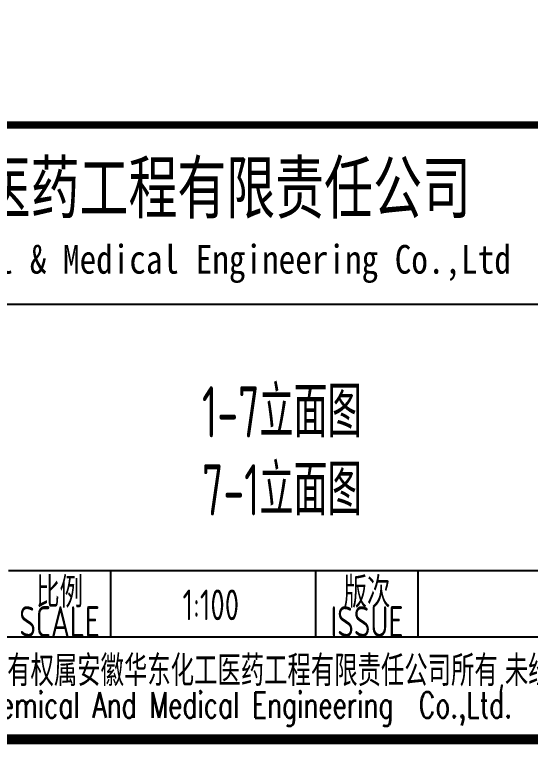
# Model space of a CAD drawing. Extents: x 4414382 to 4540065, y -615151 to -235742.
# Drawn here: x 4518623 to 4523657, y -547694 to -540566 of the extents above; entities that cross this region are included whole.
import ezdxf
from ezdxf.enums import TextEntityAlignment as Align

# ---------------------------------------------------------------- set-up
doc = ezdxf.new("R2010")
doc.units = 0
doc.header["$LTSCALE"] = 1000
doc.header["$MEASUREMENT"] = 0
doc.layers.get('0').update_dxf_attribs({"linetype": 'CONTINUOUS'})
doc.layers.add('PUB_TITLE', color=4, linetype='CONTINUOUS')
doc.styles.add('AHD', font='sceie.shx', dxfattribs={"width": 0.7, "bigfont": 'sceic.shx'})
doc.styles.add('ECEC_TQ', font='txt_l.shx', dxfattribs={"bigfont": 'hztxt_l.shx'})
doc.styles.add('sceie', font='sceie.shx', dxfattribs={"bigfont": 'sceic.shx'})
doc.styles.add('宋体', font='', dxfattribs={"width": 0.7})
doc.styles.get('宋体').set_extended_font_data('SimSun')

msp = doc.modelspace()

# ---------------------------------------------------------------- linework, layer by layer
for p, q in [((4513062.2, -543394.2), (4524062.2, -543394.2)), ((4518562.2, -545994.2), (4531062.2, -545994.2)), ((4519562.2, -546644.2), (4519562.2, -545994.2)), ((4521562.2, -546644.2), (4521562.2, -545994.2)), ((4522562.2, -546644.2), (4522562.2, -545994.2)), ((4513062.2, -546644.2), (4531062.2, -546644.2)), ((4513062.2, -547644.2), (4531062.2, -547644.2))]:
    msp.add_line(p, q)
at = {"const_width": 70}
msp.add_lwpolyline([(4531062.2, -541644.2), (4513062.2, -541644.2)], dxfattribs=at)
at = {"layer": 'PUB_TITLE', "color": 4, "const_width": 100}
msp.add_lwpolyline([(4450462.2, -547644.2), (4531062.2, -547644.2), (4531062.2, -490244.2), (4450462.2, -490244.2)], close=True, dxfattribs=at)

# ---------------------------------------------------------------- texts
for s, height, style, width, p in [('安徽华东化工医药工程有限责任公司', 500, '宋体', 0.7, (4519257.1, -542244.2)), ('Anhui Huadong Chemical & Medical Engineering Co.,Ltd', 280, '宋体', 0.85, (4519257.1, -542994.2)), ('1-7立面图', 500, 'AHD', 0.7, (4521231.1, -544417.8)), ('7-1立面图', 500, 'AHD', 0.7, (4521231.1, -545180.2)), ('比例', 300, 'sceie', 0.8, (4519062.2, -546194.2)), ('版次', 300, 'sceie', 0.8, (4522062.2, -546194.2)), ('1:100', 300, 'sceie', 0.8, (4520538.1, -546331.1)), ('SCALE', 300, 'sceie', 0.8, (4519062.2, -546494.2)), ('ISSUE', 300, 'sceie', 0.8, (4522062.2, -546494.2)), ('本文件专有权属安徽华东化工医药工程有限责任公司所有,未经许可不得复制或转让给第三方', 300, 'sceie', 0.8, (4522233.3, -546993.1)), ('The proprietary right of this document belongs to Anhui Huadong Chemical And Medical Engineering  Co.,Ltd.  and any replication or transfer to the 3rd. side is forbidden without its permission. ', 250, 'ECEC_TQ', 0.72, (4522062.2, -547344.2))]:
    msp.add_text(s, height=height, dxfattribs=dict(style=style, width=width)).set_placement(p, align=Align.MIDDLE)

doc.saveas('drawing.dxf')
